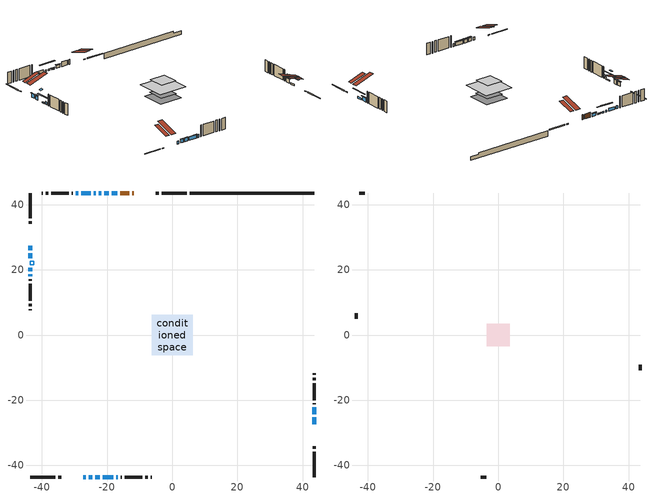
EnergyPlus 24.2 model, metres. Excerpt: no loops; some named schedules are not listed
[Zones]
conditioned space
 floor outside (Floor1 construction): -0.96,-0.96 -0.96,0.96 0.96,0.96 0.96,-0.96 z0.61
 floor adiabatic (AdiabaticFloorConstruction): -6.28,-6.28 -6.28,6.28 6.28,6.28 6.28,-6.28 z3.05
 floor foundation (Slab1 construction): -5.02,-5.02 -5.02,5.02 5.02,5.02 5.02,-5.02 z-1.68
 floor foundation (Slab2 construction): -3.66,-3.66 -3.66,3.66 3.66,3.66 3.66,-3.66 z0
 wall outside (RimJoist1 construction): 4.45,43.59 -3.22,43.59 / -43.59,-43.59 -35.91,-43.59 / -43.59,43.59 -43.59,35.91 / 43.59,-43.59 43.59,-35.91 z0.61:0.91
 wall outside (RimJoist2 construction): -4.15,43.59 -5.01,43.59 / -34.98,-43.59 -34.12,-43.59 / -43.59,34.98 -43.59,34.12 / 43.59,-34.98 43.59,-34.12 z0.61:0.91
 wall outside (AdiabaticWallConstruction 1): -11.8,43.59 -12.24,43.59 / -13.17,43.59 -15.91,43.59 z0.61:2.64
 wall outside (AdiabaticWallConstruction): -27.34,-43.59 -26.6,-43.59 / -16.84,43.59 -18.61,43.59 / -17.15,-43.59 -16.72,-43.59 / -43.59,18.71 -43.59,17.98 / -25.07,43.59 -27.96,43.59 / -28.88,43.59 -29.61,43.59 z0.61:1.83; -19.54,43.59 -20.86,43.59 z0.61:1.02; -25.67,-43.59 -24.55,-43.59 / -23.63,-43.59 -22.3,-43.59 z0.61:2.08; -21.38,-43.59 -18.07,-43.59 z0.61:2.03; -43.59,27.34 -43.59,25.96 / -43.59,25.04 -43.59,23.61 / 43.59,-24.38 43.59,-22.25 z0.61:2.39; 43.59,-27.34 43.59,-25.3 z0.61:1.27; -21.79,43.59 -22.61,43.59 / -23.53,43.59 -24.15,43.59 z0.61:1.37; -43.59,20.7 -43.59,19.63 z0.61:1.07
 wall outside (Wall1 construction): -30.53,43.59 -30.87,43.59 / -15.79,-43.59 -15.46,-43.59 / -43.59,17.06 -43.59,16.72 / 43.59,-21.32 43.59,-20.98 z0.61:5.49
 wall outside (Wall2 construction): -31.8,43.59 -37.07,43.59 / -14.53,-43.59 -9.26,-43.59 / -43.59,15.79 -43.59,10.52 / 43.59,-20.05 43.59,-14.78 z0.61:5.49
 wall outside (Wall3 construction): -38,43.59 -38.78,43.59 / -8.33,-43.59 -7.55,-43.59 / -43.59,9.59 -43.59,8.81 / 43.59,-13.85 43.59,-13.08 z0.61:5.49
 wall outside (Wall4 construction): -39.71,43.59 -40.05,43.59 / -6.62,-43.59 -6.28,-43.59 / -43.59,7.88 -43.59,7.54 / 43.59,-12.15 43.59,-11.8 z0.61:5.49
 wall foundation (FoundationWall1 construction): 5.38,43.59,-1.68 5.38,43.59,0.61 39.77,43.59,0.61 39.77,43.59,-0.15 43.59,43.59,-0.15 43.59,43.59,-1.68
 window (WindowConstruction 8): -27.34,-43.59 -26.6,-43.59 z0.61:1.83
 window (WindowConstruction 1): -16.84,43.59 -18.61,43.59 z0.61:1.83
 window (WindowConstruction 2): -19.54,43.59 -20.86,43.59 z0.61:1.02
 window (WindowConstruction 3): -25.67,-43.59 -24.56,-43.59 z0.61:2.08
 window (WindowConstruction 4): -23.63,-43.59 -22.3,-43.59 z0.61:2.08
 window (WindowConstruction 5): -21.38,-43.59 -18.07,-43.59 z0.61:2.03
 window (WindowConstruction 6): -43.59,27.34 -43.59,25.96 z0.61:2.39
 window (WindowConstruction 9): -17.14,-43.59 -16.72,-43.59 z0.61:1.83
 window (WindowConstruction 7): -43.59,25.04 -43.59,23.62 z0.61:2.39
 window (WindowConstruction 13): 43.59,-27.34 43.59,-25.31 z0.61:1.27
 window (WindowConstruction 14): -21.79,43.59 -22.6,43.59 z0.61:1.37
 window (WindowConstruction 15): -23.53,43.59 -24.14,43.59 z0.61:1.37
 window (WindowConstruction 16): -43.59,20.7 -43.59,19.63 z0.61:1.07
 window (WindowConstruction 10): -43.59,18.71 -43.59,17.98 z0.61:1.83
 window (WindowConstruction 11): -25.07,43.59 -27.96,43.59 z0.61:1.83
 window (WindowConstruction 12): -28.88,43.59 -29.61,43.59 z0.61:1.83
 window (WindowConstruction): 43.59,-24.38 43.59,-22.25 z0.61:2.39
 door (Door): -11.8,43.59 -12.24,43.59 z0.61:2.64
 door (Door 1): -13.17,43.59 -15.91,43.59 z0.61:2.64
 ceiling adiabatic (AdiabaticFloorConstruction): 6.28,-6.28 6.28,6.28 -6.28,6.28 -6.28,-6.28 z3.05
 roof outside (Roof2 construction): -10.87,43.59,5.49 -10.87,35.23,8.27 -8.67,35.23,8.27 -8.67,43.59,5.49; -28.27,-43.59,5.49 -28.27,-35.23,8.27 -30.47,-35.23,8.27 -30.47,-43.59,5.49; -43.59,28.27,5.49 -35.23,28.27,8.27 -35.23,30.47,8.27 -43.59,30.47,5.49; 43.59,-28.27,5.49 35.23,-28.27,8.27 35.23,-30.47,8.27 43.59,-30.47,5.49
 roof outside (AdiabaticRoofConstruction): -43.59,21.63,5.49 -42.58,21.63,5.82 -42.58,22.69,5.82 -43.59,22.69,5.49
 skylight (SkylightConstruction): -43.59,21.63,5.49 -42.58,21.63,5.82 -42.58,22.69,5.82 -43.59,22.69,5.49
attic - vented
 floor to conditioned space (Floor2 construction Reversed): -3.51,-3.51 -3.51,3.51 3.51,3.51 3.51,-3.51 z5.49
 wall outside (Wall5 construction): -40.98,43.59 -42.66,43.59 / -5.35,-43.59 -3.67,-43.59 / -43.59,6.61 -43.59,4.93 / 43.59,-10.88 43.59,-9.2 z0.61:5.49
 roof outside (Roof1 construction): -7.74,43.59,5.49 -7.74,36.76,7.76 -5.94,36.76,7.76 -5.94,43.59,5.49; -31.4,-43.59,5.49 -31.4,-36.76,7.76 -33.2,-36.76,7.76 -33.2,-43.59,5.49; -43.59,31.4,5.49 -36.76,31.4,7.76 -36.76,33.2,7.76 -43.59,33.2,5.49; 43.59,-31.4,5.49 36.76,-31.4,7.76 36.76,-33.2,7.76 43.59,-33.2,5.49
shading: -18.81,43.59 -16.64,43.59 -16.64,44 -18.81,44 z2.03; -21.06,43.59 -19.34,43.59 -19.34,44 -21.06,44 z1.22; -24.35,-43.59 -25.87,-43.59 -25.87,-44 -24.35,-44 z2.28; -22.1,-43.59 -23.83,-43.59 -23.83,-44 -22.1,-44 z2.28; -17.87,-43.59 -21.58,-43.59 -21.58,-44 -17.87,-44 z2.23; -43.59,25.76 -43.59,27.54 -44,27.54 -44,25.76 z2.59; -43.59,23.41 -43.59,25.24 -44,25.24 -44,23.41 z2.59; 43.59,-22.67 43.59,-29.98 44,-29.98 44,-22.67 z3.91; -25.24,43.59 -19.15,43.59 -19.15,44 -25.24,44 z4.01; -26.78,43.59 -20.89,43.59 -20.89,44 -26.78,44 z4.01; -43.59,16.99 -43.59,23.34 -44,23.34 -44,16.99 z3.71; 43.59,-22.05 43.59,-24.58 44,-24.58 44,-22.05 z2.59
[Building]
Building 1: Terrain=Suburbs
[Site:Location]
Edmonton Intl AP_AB: Latitude {deg}=53.31; Longitude {deg}=-113.58; Time Zone {hr}=-7; Elevation {m}=723; Keep Site Location Information=Yes
[Site:GroundTemperature:Shallow]
-1.56185, -3.61833, -3.78302, -2.80711, 1.11059, 5.01004, 8.39065, 10.5322, 10.7141, 8.97234, 5.67794, 1.89811
[Site:WaterMainsTemperature]
Calculation Method=Schedule; Temperature Schedule=mains temperature schedule
[Material] Roughness=Rough; Thermal Absorptance=0.9
Name | Thickness {m} | Conductivity {W/m-K} | Density {kg/m3} | Specific Heat {J/kg-K} | Solar Absorptance | Visible Absorptance
asphalt or fiberglass shingles | 0.00635 | 0.162714 | 1121.4 | 1465.45 | 0.4 | 0.4
asphalt or fiberglass shingles 1 | 0.00635 | 0.162714 | 1121.4 | 1465.45 | 0.7 | 0.7
ceiling loosefill ins | 0.169333 | 0.0480833 | 16.02 | 1046.75 | 0.7 | 0.7
ceiling stud and cavity | 0.1397 | 0.143208 | 65.682 | 1177.47 | 0.7 | 0.7
concrete 4.0 in. | 0.1016 | 1.803125 | 2242.8 | 837.4 | 0.7 | 0.7
concrete 8.0 in. | 0.2032 | 1.803125 | 2242.8 | 837.4 | 0.7 | 0.7
door material | 0.04445 | 0.188738 | 512.64 | 1214.23 | 0.7 | 0.7
door material 1 | 0.04445 | 0.053851 | 512.64 | 1214.23 | 0.7 | 0.7
exterior vertical ins | 0.0480821 | 0.029427 | 32.04 | 1214.23 | 0.7 | 0.7
floor covering | 0.0127 | 0.0433444 | 54.468 | 1339.84 | 0.6 | 0.6
floor rigid ins; rim joist rigid ins; roof rigid ins | 0.051816 | 0.029427 | 32.04 | 1214.23 | 0.7 | 0.7
floor rigid ins 1; roof rigid ins 1; wall rigid ins | 0.512978 | 0.029427 | 32.04 | 1214.23 | 0.7 | 0.7
floor stud and cavity | 0.1397 | 0.408542 | 92.3553 | 1139.71 | 0.7 | 0.7
floor stud and cavity 1 | 0.1397 | 1.75129 | 37.0049 | 1207.88 | 0.7 | 0.7
furniture material conditioned space 1 | 0.1524 | 0.115458 | 640.8 | 1214.23 | 0.6 | 0.6
gypsum board | 0.0127 | 0.160291 | 801 | 837.4 | 0.6 | 0.6
gypsum board 1 | 0.0127 | 0.160291 | 801 | 837.4 | 0.7 | 0.7
osb sheathing 0.5 in. | 0.0127 | 0.115458 | 512.64 | 1214.23 | 0.7 | 0.7
osb sheathing 0.75 in. | 0.01905 | 0.115458 | 512.64 | 1214.23 | 0.7 | 0.7
osb sheathing 2.0 in. | 0.0508 | 0.115458 | 512.64 | 1214.23 | 0.7 | 0.7
rim joist stud and cavity | 0.0508 | 0.0296634 | 125.044 | 1163.47 | 0.6 | 0.6
rim joist stud and cavity 1 | 0.0508 | 0.353641 | 125.044 | 1163.47 | 0.6 | 0.6
roof stud and cavity | 0.2032 | 0.539798 | 78.34581 | 1123.46 | 0.7 | 0.7
roof stud and cavity 1 | 0.18415 | 1.78685 | 37.0049 | 1207.88 | 0.6 | 0.6
wall stud and cavity | 0.1397 | 0.10277 | 139.0536 | 1170.24 | 0.7 | 0.7
wall stud and cavity 1 | 0.1397 | 0.0932297 | 139.0536 | 1170.24 | 0.7 | 0.7
wall stud and cavity 2 | 0.1397 | 0.0915092 | 139.0536 | 1170.24 | 0.7 | 0.7
wall stud and cavity 3 | 0.1397 | 0.105224 | 139.0536 | 1170.24 | 0.7 | 0.7
wall stud and cavity 4 | 0.0889 | 6.1454 | 50.32683 | 1063.81 | 0.6 | 0.6
wall stud and cavity 5 | 0.0889 | 0.380278 | 52.3479 | 1209.89 | 0.7 | 0.7
wall stud and cavity 6 | 0.0889 | 0.391764 | 83.0341 | 1211.67 | 0.7 | 0.7
wood siding | 0.0254 | 0.102417 | 544.68 | 1172.36 | 0.4 | 0.4
wood siding 1 | 0.00254 | 0.102417 | 544.68 | 1172.36 | 0.4 | 0.4
wood siding 2; wood siding 3; wood siding 4 | 0.0254 | 0.102417 | 544.68 | 1172.36 | 0.7 | 0.7
[WindowMaterial:SimpleGlazingSystem]
Name | U-Factor {W/m2-K} | Solar Heat Gain Coefficient
SkylightMaterial | 7.06746 | 0.8358
WindowMaterial | 1.91519 | 0.48
WindowMaterial 1 | 1.754502 | 0.53
WindowMaterial 10 | 2.16956 | 0.41
WindowMaterial 11 | 2.538066 | 0.58
WindowMaterial 12 | 2.41712 | 0.49
WindowMaterial 13 | 2.48753 | 0.46
WindowMaterial 14 | 5.30439 | 0.49
WindowMaterial 2 | 2.03045 | 0.49
WindowMaterial 3 | 1.88169 | 0.52
WindowMaterial 4 | 1.82491 | 0.54
WindowMaterial 5 | 1.57962 | 0.59
WindowMaterial 6 | 2.12925 | 0.42
WindowMaterial 7 | 2.96164 | 0.63
WindowMaterial 8 | 2.31549 | 0.43
WindowMaterial 9 | 1.87488 | 0.52
[Construction]
AdiabaticFloorConstruction: floor stud and cavity 1, floor rigid ins 1, osb sheathing 0.75 in., floor covering
AdiabaticRoofConstruction: asphalt or fiberglass shingles 1, roof rigid ins 1, osb sheathing 0.75 in., roof stud and cavity 1
AdiabaticWallConstruction: wood siding 3, wall rigid ins, wall stud and cavity 5, gypsum board
AdiabaticWallConstruction 1: wood siding 4, wall rigid ins, wall stud and cavity 5, gypsum board
Door: door material
Door 1: door material 1
Floor1 construction: floor stud and cavity, floor rigid ins, osb sheathing 0.75 in., floor covering
Floor2 construction Reversed: gypsum board, ceiling stud and cavity, ceiling loosefill ins
FoundationWall1 construction: concrete 8.0 in., gypsum board 1
furniture construction conditioned space 1: furniture material conditioned space 1
PartitionWallConstruction: gypsum board, wall stud and cavity 6, gypsum board
RimJoist1 construction: wood siding 2, osb sheathing 2.0 in., rim joist stud and cavity
RimJoist2 construction: wood siding 2, rim joist rigid ins, osb sheathing 2.0 in., rim joist stud and cavity 1
Roof1 construction: asphalt or fiberglass shingles
Roof2 construction: asphalt or fiberglass shingles, roof rigid ins, osb sheathing 0.75 in., roof stud and cavity, gypsum board
SkylightConstruction: SkylightMaterial
Slab1 construction; Slab2 construction: concrete 4.0 in.
Wall1 construction: wood siding, osb sheathing 0.5 in., wall stud and cavity, gypsum board
Wall2 construction: wood siding, osb sheathing 0.5 in., wall stud and cavity 1, gypsum board
Wall3 construction: wood siding, osb sheathing 0.5 in., wall stud and cavity 2, gypsum board
Wall4 construction: wood siding, osb sheathing 0.5 in., wall stud and cavity 3, gypsum board
Wall5 construction: wood siding 1, wall stud and cavity 4
WindowConstruction; WindowConstruction 7: WindowMaterial
WindowConstruction 1: WindowMaterial 1
WindowConstruction 10; WindowConstruction 11: WindowMaterial 9
WindowConstruction 12: WindowMaterial 10
WindowConstruction 13: WindowMaterial 11
WindowConstruction 14: WindowMaterial 12
WindowConstruction 15: WindowMaterial 13
WindowConstruction 16: WindowMaterial 14
WindowConstruction 2: WindowMaterial 2
WindowConstruction 3: WindowMaterial 3
WindowConstruction 4: WindowMaterial 4
WindowConstruction 5: WindowMaterial 5
WindowConstruction 6: WindowMaterial 6
WindowConstruction 8: WindowMaterial 7
WindowConstruction 9: WindowMaterial 8
[Zone] Multiplier=1; Part of Total Floor Area=Yes
Name | Volume {m3}
attic - vented | 18.1608
conditioned space | 670.2
[Space]
Name | Zone | Volume {m3}
attic - vented 1 | attic - vented | 18.1608
conditioned space 1 | conditioned space | 670.2
[ZoneInfiltration:EffectiveLeakageArea]
infil attic - vented 1: Zone or Space=attic - vented 1; Schedule=Always On Discrete; Effective Air Leakage Area {cm2}=1709.57; Stack Coefficient=0.000497404; Wind Coefficient=1.50687e-05
[ZoneMixing]
whole house fan mix: Zone or Space=attic - vented; Schedule=Always On Continuous; Design Flow Rate Calculation Method=Flow/Zone; Design Flow Rate {m3/s}=0; Source Zone or Space=conditioned space
[SurfaceProperty:ExposedFoundationPerimeter] Exposed Perimeter Calculation Method=TotalExposedPerimeter
Name | Total Exposed Perimeter {m}
Slab1 | 38.204
Slab2 | 21.946
[InternalMass] Zone or ZoneList=conditioned space; Space or SpaceList=conditioned space 1
Name | Construction | Surface Area {m2}
furniture mass conditioned space 1 | furniture construction conditioned space 1 | 126.216
partition wall mass | PartitionWallConstruction | 315.54
[Lights]
interior lighting: Zone or ZoneList or Space or SpaceList=conditioned space 1; Schedule=interior lighting schedule; Design Level Calculation Method=LightingLevel; Lighting Level {W}=343.2; Return Air Fraction=0; Fraction Radiant=0.6; Fraction Visible=0.2; Fraction Replaceable=1
[People]
occupants: Zone or ZoneList or Space or SpaceList=conditioned space 1; Number of People Schedule=occupants schedule; Number of People Calculation Method=People; Number of People=3; Fraction Radiant=0.314171; Sensible Heat Fraction=0.56303; Activity Level Schedule=occupants activity schedule; Carbon Dioxide Generation Rate {m3/s-W}=0; Enable ASHRAE 55 Comfort Warnings=No; Mean Radiant Temperature Calculation Type=EnclosureAveraged
[ElectricEquipment] Zone or ZoneList or Space or SpaceList=conditioned space 1; Design Level Calculation Method=EquipmentLevel
Name | Schedule | Design Level {W} | Fraction Latent | Fraction Radiant | Fraction Lost
clothes dryer | clothes dryer schedule | 140.772 | 0.015 | 0.081 | 0.85
clothes washer | clothes washer schedule | 32.1985 | 0.03 | 0.162 | 0.7
cooking range | cooking range schedule | 215.147 | 0.08 | 0.432 | 0.2
dishwasher | dishwasher schedule | 66.8632 | 0.3 | 0.18 | 0.4
fridge | fridge schedule | 72.9452 | 0 | 0.6 | 0
mech vent bath fan 0 | mech vent bath fan 0 schedule | 50.2 | 0 | 0 | 1
mech vent bath fan 1 | mech vent bath fan 1 schedule | 50.2 | 0 | 0 | 1
mech vent house fan | mech vent house fan schedule | 0 | 0 | 0 | 1
mech vent house fan cfis | mech vent house fan cfis schedule | 0 | 0 | 0 | 0
mech vent range fan 0 | mech vent range fan 0 schedule | 57 | 0 | 0 | 1
misc plug loads | misc plug loads schedule | 494.7 | 0.045 | 0.513 | 0.1
whole house fan | Always On Discrete | 0 | 0 | 0 | 1
[OtherEquipment] Zone or ZoneList or Space or SpaceList=conditioned space 1; Design Level Calculation Method=EquipmentLevel
Name | Fuel Type | Schedule | Design Level {W} | Fraction Latent | Fraction Radiant | Fraction Lost
clothes dryer 1 | Electricity | clothes dryer schedule | 0 | 0.015 | 0.081 | 0.85
cooking range 1 | Electricity | cooking range schedule | 0 | 0.08 | 0.432 | 0.2
general water use latent | None | general water use schedule | 62.594 | 1 | 0 | 0
general water use sensible | None | general water use schedule | -61.6891 | 0 | 0.6 | 0
mech vent house fan latent load | None | Always On Discrete | 0 | 1 | 0 | 0
mech vent house fan sensible load | None | Always On Discrete | 0 | 0 | 0 | 0
water heater energy adjustment1 | NaturalGas | Always On Discrete | 0.01 | 0 | 0 | 1
[ZoneInfiltration:DesignFlowRate] Zone or ZoneList or Space or SpaceList=conditioned space 1; Schedule=Always On Discrete; Design Flow Rate Calculation Method=Flow/Zone; Design Flow Rate {m3/s}=0
infil flow; natural vent flow; whole house fan flow
[Foundation:Kiva] Initial Indoor Air Temperature {C}=18; Wall Depth Below Slab {m}=0.2032
Name | Wall Height Above Grade {m} | Custom Block Material Name 1 | Custom Block Depth 1 {m} | Custom Block X Position 1 {m} | Custom Block Z Position 1 {m}
Foundation Kiva 1 | 0.609996 | exterior vertical ins | 2.28999 | 0.2159 | 0
Foundation Kiva 2 | 0.1016
[Foundation:Kiva:Settings]
Soil Conductivity {W/m-K}=0.849921; Soil Density {kg/m3}=1842.3; Soil Specific Heat {J/kg-K}=418.7; Ground Solar Absorptivity=0.9; Ground Thermal Absorptivity=0.9; Ground Surface Roughness {m}=0.03; Far-Field Width {m}=40; Deep-Ground Boundary Condition=ZeroFlux; Deep-Ground Depth {m}=40; Minimum Cell Dimension {m}=0.2; Maximum Cell Growth Coefficient=3; Simulation Timestep=Timestep
[Exterior:Lights]
exterior lighting: Schedule=exterior lighting schedule; Design Level {W}=75.6
[Schedule:Constant]
Name | Hourly Value
Always On Continuous; mech vent house fan schedule; mech vent house fan cfis schedule; Always On Discrete | 1
occupants activity schedule | 117.228
fridge schedule | 0
[Schedule:Week:Daily]
interior lighting schedule Week Rule - Jan1-Jan27: interior lighting schedule day, interior lighting schedule day, interior lighting schedule day, interior lighting schedule day, interior lighting schedule day, interior lighting schedule day, interior lighting schedule day, interior lighting schedule default day, interior lighting schedule default day, interior lighting schedule default day, interior lighting schedule default day, interior lighting schedule default day
interior lighting schedule Week Rule - Jan28-Feb3: interior lighting schedule day, interior lighting schedule day, interior lighting schedule day, interior lighting schedule day, interior lighting schedule day 1, interior lighting schedule day 1, interior lighting schedule day 1, interior lighting schedule default day, interior lighting schedule default day, interior lighting schedule default day, interior lighting schedule default day, interior lighting schedule default day
interior lighting schedule Week Rule - Feb4-Feb24: interior lighting schedule day 1, interior lighting schedule day 1, interior lighting schedule day 1, interior lighting schedule day 1, interior lighting schedule day 1, interior lighting schedule day 1, interior lighting schedule day 1, interior lighting schedule default day, interior lighting schedule default day, interior lighting schedule default day, interior lighting schedule default day, interior lighting schedule default day
interior lighting schedule Week Rule - Feb25-Mar3: interior lighting schedule day 1, interior lighting schedule day 1, interior lighting schedule day 1, interior lighting schedule day 1, interior lighting schedule day 2, interior lighting schedule day 2, interior lighting schedule day 2, interior lighting schedule default day, interior lighting schedule default day, interior lighting schedule default day, interior lighting schedule default day, interior lighting schedule default day
interior lighting schedule Week Rule - Mar4-Mar31: interior lighting schedule day 2, interior lighting schedule day 2, interior lighting schedule day 2, interior lighting schedule day 2, interior lighting schedule day 2, interior lighting schedule day 2, interior lighting schedule day 2, interior lighting schedule default day, interior lighting schedule default day, interior lighting schedule default day, interior lighting schedule default day, interior lighting schedule default day
interior lighting schedule Week Rule - Apr1-Apr28: interior lighting schedule day 3, interior lighting schedule day 3, interior lighting schedule day 3, interior lighting schedule day 3, interior lighting schedule day 3, interior lighting schedule day 3, interior lighting schedule day 3, interior lighting schedule default day, interior lighting schedule default day, interior lighting schedule default day, interior lighting schedule default day, interior lighting schedule default day
interior lighting schedule Week Rule - Apr29-May5: interior lighting schedule day 3, interior lighting schedule day 3, interior lighting schedule day 4, interior lighting schedule day 4, interior lighting schedule day 4, interior lighting schedule day 4, interior lighting schedule day 4, interior lighting schedule default day, interior lighting schedule default day, interior lighting schedule default day, interior lighting schedule default day, interior lighting schedule default day
interior lighting schedule Week Rule - May6-May26: interior lighting schedule day 4, interior lighting schedule day 4, interior lighting schedule day 4, interior lighting schedule day 4, interior lighting schedule day 4, interior lighting schedule day 4, interior lighting schedule day 4, interior lighting schedule default day, interior lighting schedule default day, interior lighting schedule default day, interior lighting schedule default day, interior lighting schedule default day
interior lighting schedule Week Rule - May27-Jun2: interior lighting schedule day 4, interior lighting schedule day 4, interior lighting schedule day 4, interior lighting schedule day 4, interior lighting schedule day 4, interior lighting schedule day 5, interior lighting schedule day 5, interior lighting schedule default day, interior lighting schedule default day, interior lighting schedule default day, interior lighting schedule default day, interior lighting schedule default day
interior lighting schedule Week Rule - Jun3-Jun30: interior lighting schedule day 5, interior lighting schedule day 5, interior lighting schedule day 5, interior lighting schedule day 5, interior lighting schedule day 5, interior lighting schedule day 5, interior lighting schedule day 5, interior lighting schedule default day, interior lighting schedule default day, interior lighting schedule default day, interior lighting schedule default day, interior lighting schedule default day
interior lighting schedule Week Rule - Jul1-Jul28: interior lighting schedule day 6, interior lighting schedule day 6, interior lighting schedule day 6, interior lighting schedule day 6, interior lighting schedule day 6, interior lighting schedule day 6, interior lighting schedule day 6, interior lighting schedule default day, interior lighting schedule default day, interior lighting schedule default day, interior lighting schedule default day, interior lighting schedule default day
interior lighting schedule Week Rule - Jul29-Aug4: interior lighting schedule day 6, interior lighting schedule day 6, interior lighting schedule day 6, interior lighting schedule day 7, interior lighting schedule day 7, interior lighting schedule day 7, interior lighting schedule day 7, interior lighting schedule default day, interior lighting schedule default day, interior lighting schedule default day, interior lighting schedule default day, interior lighting schedule default day
interior lighting schedule Week Rule - Aug5-Aug25: interior lighting schedule day 7, interior lighting schedule day 7, interior lighting schedule day 7, interior lighting schedule day 7, interior lighting schedule day 7, interior lighting schedule day 7, interior lighting schedule day 7, interior lighting schedule default day, interior lighting schedule default day, interior lighting schedule default day, interior lighting schedule default day, interior lighting schedule default day
interior lighting schedule Week Rule - Aug26-Sep1: interior lighting schedule day 7, interior lighting schedule day 7, interior lighting schedule day 7, interior lighting schedule day 7, interior lighting schedule day 7, interior lighting schedule day 7, interior lighting schedule day 8, interior lighting schedule default day, interior lighting schedule default day, interior lighting schedule default day, interior lighting schedule default day, interior lighting schedule default day
interior lighting schedule Week Rule - Sep2-Sep29: interior lighting schedule day 8, interior lighting schedule day 8, interior lighting schedule day 8, interior lighting schedule day 8, interior lighting schedule day 8, interior lighting schedule day 8, interior lighting schedule day 8, interior lighting schedule default day, interior lighting schedule default day, interior lighting schedule default day, interior lighting schedule default day, interior lighting schedule default day
interior lighting schedule Week Rule - Sep30-Oct6: interior lighting schedule day 8, interior lighting schedule day 9, interior lighting schedule day 9, interior lighting schedule day 9, interior lighting schedule day 9, interior lighting schedule day 9, interior lighting schedule day 9, interior lighting schedule default day, interior lighting schedule default day, interior lighting schedule default day, interior lighting schedule default day, interior lighting schedule default day
interior lighting schedule Week Rule - Oct7-Oct27: interior lighting schedule day 9, interior lighting schedule day 9, interior lighting schedule day 9, interior lighting schedule day 9, interior lighting schedule day 9, interior lighting schedule day 9, interior lighting schedule day 9, interior lighting schedule default day, interior lighting schedule default day, interior lighting schedule default day, interior lighting schedule default day, interior lighting schedule default day
interior lighting schedule Week Rule - Oct28-Nov3: interior lighting schedule day 9, interior lighting schedule day 9, interior lighting schedule day 9, interior lighting schedule day 9, interior lighting schedule day 10, interior lighting schedule day 10, interior lighting schedule day 10, interior lighting schedule default day, interior lighting schedule default day, interior lighting schedule default day, interior lighting schedule default day, interior lighting schedule default day
interior lighting schedule Week Rule - Nov4-Nov24: interior lighting schedule day 10, interior lighting schedule day 10, interior lighting schedule day 10, interior lighting schedule day 10, interior lighting schedule day 10, interior lighting schedule day 10, interior lighting schedule day 10, interior lighting schedule default day, interior lighting schedule default day, interior lighting schedule default day, interior lighting schedule default day, interior lighting schedule default day
interior lighting schedule Week Rule - Nov25-Dec1: interior lighting schedule day 10, interior lighting schedule day 10, interior lighting schedule day 10, interior lighting schedule day 10, interior lighting schedule day 10, interior lighting schedule day 10, interior lighting schedule day 11, interior lighting schedule default day, interior lighting schedule default day, interior lighting schedule default day, interior lighting schedule default day, interior lighting schedule default day
interior lighting schedule Week Rule - Dec2-Dec31: interior lighting schedule day 11, interior lighting schedule day 11, interior lighting schedule day 11, interior lighting schedule day 11, interior lighting schedule day 11, interior lighting schedule day 11, interior lighting schedule day 11, interior lighting schedule default day, interior lighting schedule default day, interior lighting schedule default day, interior lighting schedule default day, interior lighting schedule default day
occupants schedule Week Rule - Jan1-Dec31: occupants schedule day, occupants schedule day, occupants schedule day, occupants schedule day, occupants schedule day, occupants schedule day, occupants schedule day, occupants schedule default day, occupants schedule default day, occupants schedule default day, occupants schedule default day, occupants schedule default day
clothes dryer schedule Week Rule - Jan1-Dec31: clothes dryer schedule day, clothes dryer schedule day, clothes dryer schedule day, clothes dryer schedule day, clothes dryer schedule day, clothes dryer schedule day, clothes dryer schedule day, clothes dryer schedule default day, clothes dryer schedule default day, clothes dryer schedule default day, clothes dryer schedule default day, clothes dryer schedule default day
clothes washer schedule Week Rule - Jan1-Dec31: clothes washer schedule day, clothes washer schedule day, clothes washer schedule day, clothes washer schedule day, clothes washer schedule day, clothes washer schedule day, clothes washer schedule day, clothes washer schedule default day, clothes washer schedule default day, clothes washer schedule default day, clothes washer schedule default day, clothes washer schedule default day
cooking range schedule Week Rule - Jan1-Dec31: cooking range schedule day, cooking range schedule day, cooking range schedule day, cooking range schedule day, cooking range schedule day, cooking range schedule day, cooking range schedule day, cooking range schedule default day, cooking range schedule default day, cooking range schedule default day, cooking range schedule default day, cooking range schedule default day
dishwasher schedule Week Rule - Jan1-Dec31: dishwasher schedule day, dishwasher schedule day, dishwasher schedule day, dishwasher schedule day, dishwasher schedule day, dishwasher schedule day, dishwasher schedule day, dishwasher schedule default day, dishwasher schedule default day, dishwasher schedule default day, dishwasher schedule default day, dishwasher schedule default day
mech vent bath fan 0 schedule Week Rule - Jan1-Dec31: mech vent bath fan 0 schedule day, mech vent bath fan 0 schedule day, mech vent bath fan 0 schedule day, mech vent bath fan 0 schedule day, mech vent bath fan 0 schedule day, mech vent bath fan 0 schedule day, mech vent bath fan 0 schedule day, mech vent bath fan 0 schedule default day, mech vent bath fan 0 schedule default day, mech vent bath fan 0 schedule default day, mech vent bath fan 0 schedule default day, mech vent bath fan 0 schedule default day
mech vent bath fan 1 schedule Week Rule - Jan1-Dec31: mech vent bath fan 1 schedule day, mech vent bath fan 1 schedule day, mech vent bath fan 1 schedule day, mech vent bath fan 1 schedule day, mech vent bath fan 1 schedule day, mech vent bath fan 1 schedule day, mech vent bath fan 1 schedule day, mech vent bath fan 1 schedule default day, mech vent bath fan 1 schedule default day, mech vent bath fan 1 schedule default day, mech vent bath fan 1 schedule default day, mech vent bath fan 1 schedule default day
mech vent range fan 0 schedule Week Rule - Jan1-Dec31: mech vent range fan 0 schedule day, mech vent range fan 0 schedule day, mech vent range fan 0 schedule day, mech vent range fan 0 schedule day, mech vent range fan 0 schedule day, mech vent range fan 0 schedule day, mech vent range fan 0 schedule day, mech vent range fan 0 schedule default day, mech vent range fan 0 schedule default day, mech vent range fan 0 schedule default day, mech vent range fan 0 schedule default day, mech vent range fan 0 schedule default day
misc plug loads schedule Week Rule - Jan1-Dec31: misc plug loads schedule day, misc plug loads schedule day, misc plug loads schedule day, misc plug loads schedule day, misc plug loads schedule day, misc plug loads schedule day, misc plug loads schedule day, misc plug loads schedule default day, misc plug loads schedule default day, misc plug loads schedule default day, misc plug loads schedule default day, misc plug loads schedule default day
general water use schedule Week Rule - Jan1-Dec31: general water use schedule day, general water use schedule day, general water use schedule day, general water use schedule day, general water use schedule day, general water use schedule day, general water use schedule day, general water use schedule default day, general water use schedule default day, general water use schedule default day, general water use schedule default day, general water use schedule default day
exterior lighting schedule Week Rule - Jan1-Jan27: exterior lighting schedule day, exterior lighting schedule day, exterior lighting schedule day, exterior lighting schedule day, exterior lighting schedule day, exterior lighting schedule day, exterior lighting schedule day, exterior lighting schedule default day, exterior lighting schedule default day, exterior lighting schedule default day, exterior lighting schedule default day, exterior lighting schedule default day
exterior lighting schedule Week Rule - Jan28-Feb3: exterior lighting schedule day, exterior lighting schedule day, exterior lighting schedule day, exterior lighting schedule day, exterior lighting schedule day 1, exterior lighting schedule day 1, exterior lighting schedule day 1, exterior lighting schedule default day, exterior lighting schedule default day, exterior lighting schedule default day, exterior lighting schedule default day, exterior lighting schedule default day
exterior lighting schedule Week Rule - Feb4-Feb24: exterior lighting schedule day 1, exterior lighting schedule day 1, exterior lighting schedule day 1, exterior lighting schedule day 1, exterior lighting schedule day 1, exterior lighting schedule day 1, exterior lighting schedule day 1, exterior lighting schedule default day, exterior lighting schedule default day, exterior lighting schedule default day, exterior lighting schedule default day, exterior lighting schedule default day
exterior lighting schedule Week Rule - Feb25-Mar3: exterior lighting schedule day 1, exterior lighting schedule day 1, exterior lighting schedule day 1, exterior lighting schedule day 1, exterior lighting schedule day 2, exterior lighting schedule day 2, exterior lighting schedule day 2, exterior lighting schedule default day, exterior lighting schedule default day, exterior lighting schedule default day, exterior lighting schedule default day, exterior lighting schedule default day
exterior lighting schedule Week Rule - Mar4-Mar31: exterior lighting schedule day 2, exterior lighting schedule day 2, exterior lighting schedule day 2, exterior lighting schedule day 2, exterior lighting schedule day 2, exterior lighting schedule day 2, exterior lighting schedule day 2, exterior lighting schedule default day, exterior lighting schedule default day, exterior lighting schedule default day, exterior lighting schedule default day, exterior lighting schedule default day
[Schedule:Year]
interior lighting schedule: interior lighting schedule Week Rule - Jan1-Jan27, 1, 1, 1, 27, interior lighting schedule Week Rule - Jan28-Feb3, 1, 28, 2, 3, interior lighting schedule Week Rule - Feb4-Feb24, 2, 4, 2, 24, interior lighting schedule Week Rule - Feb25-Mar3, 2, 25, 3, 3, interior lighting schedule Week Rule - Mar4-Mar31, 3, 4, 3, 31, interior lighting schedule Week Rule - Apr1-Apr28, 4, 1, 4, 28, interior lighting schedule Week Rule - Apr29-May5, 4, 29, 5, 5, interior lighting schedule Week Rule - May6-May26, 5, 6, 5, 26, interior lighting schedule Week Rule - May27-Jun2, 5, 27, 6, 2, interior lighting schedule Week Rule - Jun3-Jun30, 6, 3, 6, 30, interior lighting schedule Week Rule - Jul1-Jul28, 7, 1, 7, 28, interior lighting schedule Week Rule - Jul29-Aug4, 7, 29, 8, 4, interior lighting schedule Week Rule - Aug5-Aug25, 8, 5, 8, 25, interior lighting schedule Week Rule - Aug26-Sep1, 8, 26, 9, 1, interior lighting schedule Week Rule - Sep2-Sep29, 9, 2, 9, 29, interior lighting schedule Week Rule - Sep30-Oct6, 9, 30, 10, 6, interior lighting schedule Week Rule - Oct7-Oct27, 10, 7, 10, 27, interior lighting schedule Week Rule - Oct28-Nov3, 10, 28, 11, 3, interior lighting schedule Week Rule - Nov4-Nov24, 11, 4, 11, 24, interior lighting schedule Week Rule - Nov25-Dec1, 11, 25, 12, 1, interior lighting schedule Week Rule - Dec2-Dec31, 12, 2, 12, 31
occupants schedule: occupants schedule Week Rule - Jan1-Dec31, 1, 1, 12, 31
clothes dryer schedule: clothes dryer schedule Week Rule - Jan1-Dec31, 1, 1, 12, 31
clothes washer schedule: clothes washer schedule Week Rule - Jan1-Dec31, 1, 1, 12, 31
cooking range schedule: cooking range schedule Week Rule - Jan1-Dec31, 1, 1, 12, 31
dishwasher schedule: dishwasher schedule Week Rule - Jan1-Dec31, 1, 1, 12, 31
mech vent bath fan 0 schedule: mech vent bath fan 0 schedule Week Rule - Jan1-Dec31, 1, 1, 12, 31
mech vent bath fan 1 schedule: mech vent bath fan 1 schedule Week Rule - Jan1-Dec31, 1, 1, 12, 31
mech vent range fan 0 schedule: mech vent range fan 0 schedule Week Rule - Jan1-Dec31, 1, 1, 12, 31
misc plug loads schedule: misc plug loads schedule Week Rule - Jan1-Dec31, 1, 1, 12, 31
general water use schedule: general water use schedule Week Rule - Jan1-Dec31, 1, 1, 12, 31
exterior lighting schedule: exterior lighting schedule Week Rule - Jan1-Jan27, 1, 1, 1, 27, exterior lighting schedule Week Rule - Jan28-Feb3, 1, 28, 2, 3, exterior lighting schedule Week Rule - Feb4-Feb24, 2, 4, 2, 24, exterior lighting schedule Week Rule - Feb25-Mar3, 2, 25, 3, 3, exterior lighting schedule Week Rule - Mar4-Mar31, 3, 4, 3, 31, exterior lighting schedule Week Rule - Apr1-Apr28, 4, 1, 4, 28, exterior lighting schedule Week Rule - Apr29-May5, 4, 29, 5, 5, exterior lighting schedule Week Rule - May6-May26, 5, 6, 5, 26, exterior lighting schedule Week Rule - May27-Jun2, 5, 27, 6, 2, exterior lighting schedule Week Rule - Jun3-Jun30, 6, 3, 6, 30, exterior lighting schedule Week Rule - Jul1-Jul28, 7, 1, 7, 28, exterior lighting schedule Week Rule - Jul29-Aug4, 7, 29, 8, 4, exterior lighting schedule Week Rule - Aug5-Aug25, 8, 5, 8, 25, exterior lighting schedule Week Rule - Aug26-Sep1, 8, 26, 9, 1, exterior lighting schedule Week Rule - Sep2-Sep29, 9, 2, 9, 29, exterior lighting schedule Week Rule - Sep30-Oct6, 9, 30, 10, 6, exterior lighting schedule Week Rule - Oct7-Oct27, 10, 7, 10, 27, exterior lighting schedule Week Rule - Oct28-Nov3, 10, 28, 11, 3, exterior lighting schedule Week Rule - Nov4-Nov24, 11, 4, 11, 24, exterior lighting schedule Week Rule - Nov25-Dec1, 11, 25, 12, 1, exterior lighting schedule Week Rule - Dec2-Dec31, 12, 2, 12, 31
[Schedule:Compact]
mains temperature schedule: Through: 01/01, For: AllDays, Until: 24:00, 3.97167, Through: 01/02, For: AllDays, Until: 24:00, 3.90778, Through: 01/03, For: AllDays, Until: 24:00, 3.84556, Through: 01/04, For: AllDays, Until: 24:00, 3.78389, Through: 01/05, For: AllDays, Until: 24:00, 3.72278, Through: 01/06, For: AllDays, Until: 24:00, 3.66278, Through: 01/07, For: AllDays, Until: 24:00, 3.60389, Through: 01/08, For: AllDays, Until: 24:00, 3.54556, Through: 01/09, For: AllDays, Until: 24:00, 3.48833, Through: 01/10, For: AllDays, Until: 24:00, 3.43167, Through: 01/11, For: AllDays, Until: 24:00, 3.37611, Through: 01/12, For: AllDays, Until: 24:00, 3.32167, Through: 01/13, For: AllDays, Until: 24:00, 3.26833, Through: 01/14, For: AllDays, Until: 24:00, 3.21556, Through: 01/15, For: AllDays, Until: 24:00, 3.16444, Through: 01/16, For: AllDays, Until: 24:00, 3.11389, Through: 01/17, For: AllDays, Until: 24:00, 3.06444, Through: 01/18, For: AllDays, Until: 24:00, 3.01611, Through: 01/19, For: AllDays, Until: 24:00, 2.96889, Through: 01/20, For: AllDays, Until: 24:00, 2.92278, Through: 01/21, For: AllDays, Until: 24:00, 2.87722, Through: 01/22, For: AllDays, Until: 24:00, 2.83333, Through: 01/23, For: AllDays, Until: 24:00, 2.79056, Through: 01/24, For: AllDays, Until: 24:00, 2.74889, Through: 01/25, For: AllDays, Until: 24:00, 2.70833, Through: 01/26, For: AllDays, Until: 24:00, 2.66889, Through: 01/27, For: AllDays, Until: 24:00, 2.63056, Through: 01/28, For: AllDays, Until: 24:00, 2.59333, Through: 01/29, For: AllDays, Until: 24:00, 2.55778, Through: 01/30, For: AllDays, Until: 24:00, 2.52278, Through: 01/31, For: AllDays, Until: 24:00, 2.48944, Through: 02/01, For: AllDays, Until: 24:00, 2.45722, Through: 02/02, For: AllDays, Until: 24:00, 2.42611, Through: 02/03, For: AllDays, Until: 24:00, 2.39667, Through: 02/04, For: AllDays, Until: 24:00, 2.36833, Through: 02/05, For: AllDays, Until: 24:00, 2.34111, Through: 02/06, For: AllDays, Until: 24:00, 2.315, Through: 02/07, For: AllDays, Until: 24:00, 2.29056, Through: 02/08, For: AllDays, Until: 24:00, 2.26722, Through: 02/09, For: AllDays, Until: 24:00, 2.245, Through: 02/10, For: AllDays, Until: 24:00, 2.22444, Through: 02/11, For: AllDays, Until: 24:00, 2.20444, Through: 02/12, For: AllDays, Until: 24:00, 2.18667, Through: 02/13, For: AllDays, Until: 24:00, 2.17, Through: 02/14, For: AllDays, Until: 24:00, 2.15444, Through: 02/15, For: AllDays, Until: 24:00, 2.14, Through: 02/16, For: AllDays, Until: 24:00, 2.12722, Through: 02/17, For: AllDays, Until: 24:00, 2.11556, Through: 02/18, For: AllDays, Until: 24:00, 2.10556, Through: 02/19, For: AllDays, Until: 24:00, 2.09667, Through: 02/20, For: AllDays, Until: 24:00, 2.08889, Through: 02/21, For: AllDays, Until: 24:00, 2.08278, Through: 02/22, For: AllDays, Until: 24:00, 2.07833, Through: 02/23, For: AllDays, Until: 24:00, 2.07444, Through: 02/24, For: AllDays, Until: 24:00, 2.07278, Through: 02/25, For: AllDays, Until: 24:00, 2.07167, Through: 02/26, For: AllDays, Until: 24:00, 2.07222, Through: 02/27, For: AllDays, Until: 24:00, 2.07444, Through: 02/28, For: AllDays, Until: 24:00, 2.07778, Through: 03/01, For: AllDays, Until: 24:00, 2.08222, Through: 03/02, For: AllDays, Until: 24:00, 2.08833, Through: 03/03, For: AllDays, Until: 24:00, 2.09556, Through: 03/04, For: AllDays, Until: 24:00, 2.10444, Through: 03/05, For: AllDays, Until: 24:00, 2.11444, Through: 03/06, For: AllDays, Until: 24:00, 2.12556, Through: 03/07, For: AllDays, Until: 24:00, 2.13833, Through: 03/08, For: AllDays, Until: 24:00, 2.15278, Through: 03/09, For: AllDays, Until: 24:00, 2.16778, Through: 03/10, For: AllDays, Until: 24:00, 2.18444, Through: 03/11, For: AllDays, Until: 24:00, 2.20278, Through: 03/12, For: AllDays, Until: 24:00, 2.22167, Through: 03/13, For: AllDays, Until: 24:00, 2.24278, Through: 03/14, For: AllDays, Until: 24:00, 2.26444, Through: 03/15, For: AllDays, Until: 24:00, 2.28778, Through: 03/16, For: AllDays, Until: 24:00, 2.31222, Through: 03/17, For: AllDays, Until: 24:00, 2.33778, Through: 03/18, For: AllDays, Until: 24:00, 2.365, Through: 03/19, For: AllDays, Until: 24:00, 2.39333, Through: 03/20, For: AllDays, Until: 24:00, 2.42278, Through: 03/21, For: AllDays, Until: 24:00, 2.45389, Through: 03/22, For: AllDays, Until: 24:00, 2.48611, Through: 03/23, For: AllDays, Until: 24:00, 2.51889, Through: 03/24, For: AllDays, Until: 24:00, 2.55389, Through: 03/25, For: AllDays, Until: 24:00, 2.58944, Through: 03/26, For: AllDays, Until: 24:00, 2.62611, Through: 03/27, For: AllDays, Until: 24:00, 2.66444, Through: 03/28, For: AllDays, Until: 24:00, 2.70389, Through: 03/29, For: AllDays, Until: 24:00, 2.74389, Through: 03/30, For: AllDays, Until: 24:00, 2.78556, Through: 03/31, For: AllDays, Until: 24:00, 2.82833, Through: 04/01, For: AllDays, Until: 24:00, 2.87222, Through: 04/02, For: AllDays, Until: 24:00, 2.91722, Through: 04/03, For: AllDays, Until: 24:00, 2.96333, Through: 04/04, For: AllDays, Until: 24:00, 3.01056, Through: 04/05, For: AllDays, Until: 24:00, 3.05889, Through: 04/06, For: AllDays, Until: 24:00, 3.10833, Through: 04/07, For: AllDays, Until: 24:00, 3.15833, Through: 04/08, For: AllDays, Until: 24:00, 3.21, Through: 04/09, For: AllDays, Until: 24:00, 3.26222, Through: 04/10, For: AllDays, Until: 24:00, 3.31556, Through: 04/11, For: AllDays, Until: 24:00, 3.37, Through: 04/12, For: AllDays, Until: 24:00, 3.42556, Through: 04/13, For: AllDays, Until: 24:00, 3.48167, Through: 04/14, For: AllDays, Until: 24:00, 3.53889, Through: 04/15, For: AllDays, Until: 24:00, 3.59722, Through: 04/16, For: AllDays, Until: 24:00, 3.65611, Through: 04/17, For: AllDays, Until: 24:00, 3.71611, Through: 04/18, For: AllDays, Until: 24:00, 3.77667, Through: 04/19, For: AllDays, Until: 24:00, 3.83833, Through: 04/20, For: AllDays, Until: 24:00, 3.90111, Through: 04/21, For: AllDays, Until: 24:00, 3.96444, Through: 04/22, For: AllDays, Until: 24:00, 4.02833, Through: 04/23, For: AllDays, Until: 24:00, 4.09333, Through: 04/24, For: AllDays, Until: 24:00, 4.15889, Through: 04/25, For: AllDays, Until: 24:00, 4.225, Through: 04/26, For: AllDays, Until: 24:00, 4.29222, Through: 04/27, For: AllDays, Until: 24:00, 4.36, Through: 04/28, For: AllDays, Until: 24:00, 4.42833, Through: 04/29, For: AllDays, Until: 24:00, 4.49722, Through: 04/30, For: AllDays, Until: 24:00, 4.56667, Through: 05/01, For: AllDays, Until: 24:00, 4.63722, Through: 05/02, For: AllDays, Until: 24:00, 4.70833, Through: 05/03, For: AllDays, Until: 24:00, 4.77944, Through: 05/04, For: AllDays, Until: 24:00, 4.85167, Through: 05/05, For: AllDays, Until: 24:00, 4.92389, Through: 05/06, For: AllDays, Until: 24:00, 4.99722, Through: 05/07, For: AllDays, Until: 24:00, 5.07056, Through: 05/08, For: AllDays, Until: 24:00, 5.145, Through: 05/09, For: AllDays, Until: 24:00, 5.21944, Through: 05/10, For: AllDays, Until: 24:00, 5.29389, Through: 05/11, For: AllDays, Until: 24:00, 5.36944, Through: 05/12, For: AllDays, Until: 24:00, 5.445, Through: 05/13, For: AllDays, Until: 24:00, 5.52111, Through: 05/14, For: AllDays, Until: 24:00, 5.59722, Through: 05/15, For: AllDays, Until: 24:00, 5.67389, Through: 05/16, For: AllDays, Until: 24:00, 5.75056, Through: 05/17, For: AllDays, Until: 24:00, 5.82778, Through: 05/18, For: AllDays, Until: 24:00, 5.90556, Through: 05/19, For: AllDays, Until: 24:00, 5.98278, Through: 05/20, For: AllDays, Until: 24:00, 6.06056, Through: 05/21, For: AllDays, Until: 24:00, 6.13889, Through: 05/22, For: AllDays, Until: 24:00, 6.21667, Through: 05/23, For: AllDays, Until: 24:00, 6.295, Through: 05/24, For: AllDays, Until: 24:00, 6.37333, Through: 05/25, For: AllDays, Until: 24:00, 6.45222, Through: 05/26, For: AllDays, Until: 24:00, 6.53056, Through: 05/27, For: AllDays, Until: 24:00, 6.60889, Through: 05/28, For: AllDays, Until: 24:00, 6.68778, Through: 05/29, For: AllDays, Until: 24:00, 6.76611, Through: 05/30, For: AllDays, Until: 24:00, 6.84444, Through: 05/31, For: AllDays, Until: 24:00, 6.92278, Through: 06/01, For: AllDays, Until: 24:00, 7.00111, Through: 06/02, For: AllDays, Until: 24:00, 7.07944, Through: 06/03, For: AllDays, Until: 24:00, 7.15778, Through: 06/04, For: AllDays, Until: 24:00, 7.23556, Through: 06/05, For: AllDays, Until: 24:00, 7.31333, Through: 06/06, For: AllDays, Until: 24:00, 7.39056, Through: 06/07, For: AllDays, Until: 24:00, 7.46833, Through: 06/08, For: AllDays, Until: 24:00, 7.545, Through: 06/09, For: AllDays, Until: 24:00, 7.62222, Through: 06/10, For: AllDays, Until: 24:00, 7.69833, Through: 06/11, For: AllDays, Until: 24:00, 7.775, Through: 06/12, For: AllDays, Until: 24:00, 7.85056, Through: 06/13, For: AllDays, Until: 24:00, 7.92611, Through: 06/14, For: AllDays, Until: 24:00, 8.00111, Through: 06/15, For: AllDays, Until: 24:00, 8.07611, Through: 06/16, For: AllDays, Until: 24:00, 8.15056, Through: 06/17, For: AllDays, Until: 24:00, 8.22389, Through: 06/18, For: AllDays, Until: 24:00, 8.29778, Through: 06/19, For: AllDays, Until: 24:00, 8.37056, Through: 06/20, For: AllDays, Until: 24:00, 8.44278, Through: 06/21, For: AllDays, Until: 24:00, 8.51444, Through: 06/22, For: AllDays, Until: 24:00, 8.58611, Through: 06/23, For: AllDays, Until: 24:00, 8.65667, Through: 06/24, For: AllDays, Until: 24:00, 8.72667, Through: 06/25, For: AllDays, Until: 24:00, 8.79611, Through: 06/26, For: AllDays, Until: 24:00, 8.865, Through: 06/27, For: AllDays, Until: 24:00, 8.93333, Through: 06/28, For: AllDays, Until: 24:00, 9.00056, Through: 06/29, For: AllDays, Until: 24:00, 9.06778, Through: 06/30, For: AllDays, Until: 24:00, 9.13333, Through: 07/01, For: AllDays, Until: 24:00, 9.19889, Through: 07/02, For: AllDays, Until: 24:00, 9.26333, Through: 07/03, For: AllDays, Until: 24:00, 9.32722, Through: 07/04, For: AllDays, Until: 24:00, 9.39056, Through: 07/05, For: AllDays, Until: 24:00, 9.45278, Through: 07/06, For: AllDays, Until: 24:00, 9.51389, Through: 07/07, For: AllDays, Until: 24:00, 9.57444, Through: 07/08, For: AllDays, Until: 24:00, 9.63389, Through: 07/09, For: AllDays, Until: 24:00, 9.69278, Through: 07/10, For: AllDays, Until: 24:00, 9.75056, Through: 07/11, For: AllDays, Until: 24:00, 9.80778, Through: 07/12, For: AllDays, Until: 24:00, 9.86333, Through: 07/13, For: AllDays, Until: 24:00, 9.91833, Through: 07/14, For: AllDays, Until: 24:00, 9.97278, Through: 07/15, For: AllDays, Until: 24:00, 10.0256, Through: 07/16, For: AllDays, Until: 24:00, 10.0778, Through: 07/17, For: AllDays, Until: 24:00, 10.1289, Through: 07/18, For: AllDays, Until: 24:00, 10.1789, Through: 07/19, For: AllDays, Until: 24:00, 10.2278, Through: 07/20, For: AllDays, Until: 24:00, 10.2756, Through: 07/21, For: AllDays, Until: 24:00, 10.3222, Through: 07/22, For: AllDays, Until: 24:00, 10.3683, Through: 07/23, For: AllDays, Until: 24:00, 10.4128, Through: 07/24, For: AllDays, Until: 24:00, 10.4561, Through: 07/25, For: AllDays, Until: 24:00, 10.4989, Through: 07/26, For: AllDays, Until: 24:00, 10.54, Through: 07/27, For: AllDays, Until: 24:00, 10.58, Through: 07/28, For: AllDays, Until: 24:00, 10.6189, Through: 07/29, For: AllDays, Until: 24:00, 10.6567, Through: 07/30, For: AllDays, Until: 24:00, 10.6928, Through: 07/31, For: AllDays, Until: 24:00, 10.7283, Through: 08/01, For: AllDays, Until: 24:00, 10.7622, Through: 08/02, For: AllDays, Until: 24:00, 10.7956, Through: 08/03, For: AllDays, Until: 24:00, 10.8272, Through: 08/04, For: AllDays, Until: 24:00, 10.8572, Through: 08/05, For: AllDays, Until: 24:00, 10.8867, Through: 08/06, For: AllDays, Until: 24:00, 10.9144, Through: 08/07, For: AllDays, Until: 24:00, 10.9411, Through: 08/08, For: AllDays, Until: 24:00, 10.9667, Through: 08/09, For: AllDays, Until: 24:00, 10.9906, Through: 08/10, For: AllDays, Until: 24:00, 11.0133, Through: 08/11, For: AllDays, Until: 24:00, 11.035, Through: 08/12, For: AllDays, Until: 24:00, 11.055, Through: 08/13, For: AllDays, Until: 24:00, 11.0739, Through: 08/14, For: AllDays, Until: 24:00, 11.0917, Through: 08/15, For: AllDays, Until: 24:00, 11.1078, Through: 08/16, For: AllDays, Until: 24:00, 11.1228, Through: 08/17, For: AllDays, Until: 24:00, 11.1361, Through: 08/18, For: AllDays, Until: 24:00, 11.1483, Through: 08/19, For: AllDays, Until: 24:00, 11.1594, Through: 08/20, For: AllDays, Until: 24:00, 11.1689, Through: 08/21, For: AllDays, Until: 24:00, 11.1772, Through: 08/22, For: AllDays, Until: 24:00, 11.1844, Through: 08/23, For: AllDays, Until: 24:00, 11.19, Through: 08/24, For: AllDays, Until: 24:00, 11.1939, Through: 08/25, For: AllDays, Until: 24:00, 11.1967, Through: 08/26, For: AllDays, Until: 24:00, 11.1983, Through: 08/27, For: AllDays, Until: 24:00, 11.1983, Through: 08/28, For: AllDays, Until: 24:00, 11.1972, Through: 08/29, For: AllDays, Until: 24:00, 11.195, Through: 08/30, For: AllDays, Until: 24:00, 11.1911, Through: 08/31, For: AllDays, Until: 24:00, 11.1856, Through: 09/01, For: AllDays, Until: 24:00, 11.1789, Through: 09/02, For: AllDays, Until: 24:00, 11.1711, Through: 09/03, For: AllDays, Until: 24:00, 11.1617, Through: 09/04, For: AllDays, Until: 24:00, 11.1511, Through: 09/05, For: AllDays, Until: 24:00, 11.1394, Through: 09/06, For: AllDays, Until: 24:00, 11.1261, Through: 09/07, For: AllDays, Until: 24:00, 11.1111, Through: 09/08, For: AllDays, Until: 24:00, 11.0956, Through: 09/09, For: AllDays, Until: 24:00, 11.0778, Through: 09/10, For: AllDays, Until: 24:00, 11.0594, Through: 09/11, For: AllDays, Until: 24:00, 11.0394, Through: 09/12, For: AllDays, Until: 24:00, 11.0183, Through: 09/13, For: AllDays, Until: 24:00, 10.9961, Through: 09/14, For: AllDays, Until: 24:00, 10.9722, Through: 09/15, For: AllDays, Until: 24:00, 10.9472, Through: 09/16, For: AllDays, Until: 24:00, 10.9206, Through: 09/17, For: AllDays, Until: 24:00, 10.8928, Through: 09/18, For: AllDays, Until: 24:00, 10.8639, Through: 09/19, For: AllDays, Until: 24:00, 10.8339, Through: 09/20, For: AllDays, Until: 24:00, 10.8028, Through: 09/21, For: AllDays, Until: 24:00, 10.77, Through: 09/22, For: AllDays, Until: 24:00, 10.7361, Through: 09/23, For: AllDays, Until: 24:00, 10.7011, Through: 09/24, For: AllDays, Until: 24:00, 10.665, Through: 09/25, For: AllDays, Until: 24:00, 10.6272, Through: 09/26, For: AllDays, Until: 24:00, 10.5889, Through: 09/27, For: AllDays, Until: 24:00, 10.5489, Through: 09/28, For: AllDays, Until: 24:00, 10.5078, Through: 09/29, For: AllDays, Until: 24:00, 10.4661, Through: 09/30, For: AllDays, Until: 24:00, 10.4228, Through: 10/01, For: AllDays, Until: 24:00, 10.3783, Through: 10/02, For: AllDays, Until: 24:00, 10.3328, Through: 10/03, For: AllDays, Until: 24:00, 10.2861, Through: 10/04, For: AllDays, Until: 24:00, 10.2383, Through: 10/05, For: AllDays, Until: 24:00, 10.19, Through: 10/06, For: AllDays, Until: 24:00, 10.14, Through: 10/07, For: AllDays, Until: 24:00, 10.0894, Through: 10/08, For: AllDays, Until: 24:00, 10.0372, Through: 10/09, For: AllDays, Until: 24:00, 9.98444, Through: 10/10, For: AllDays, Until: 24:00, 9.93056, Through: 10/11, For: AllDays, Until: 24:00, 9.87611, Through: 10/12, For: AllDays, Until: 24:00, 9.82, Through: 10/13, For: AllDays, Until: 24:00, 9.76333, Through: 10/14, For: AllDays, Until: 24:00, 9.70611, Through: 10/15, For: AllDays, Until: 24:00, 9.64722, Through: 10/16, For: AllDays, Until: 24:00, 9.58778, Through: 10/17, For: AllDays, Until: 24:00, 9.52778, Through: 10/18, For: AllDays, Until: 24:00, 9.46667, Through: 10/19, For: AllDays, Until: 24:00, 9.40444, Through: 10/20, For: AllDays, Until: 24:00, 9.34167, Through: 10/21, For: AllDays, Until: 24:00, 9.27778, Through: 10/22, For: AllDays, Until: 24:00, 9.21333, Through: 10/23, For: AllDays, Until: 24:00, 9.14833, Through: 10/24, For: AllDays, Until: 24:00, 9.08222, Through: 10/25, For: AllDays, Until: 24:00, 9.01556, Through: 10/26, For: AllDays, Until: 24:00, 8.94833, Through: 10/27, For: AllDays, Until: 24:00, 8.88056, Through: 10/28, For: AllDays, Until: 24:00, 8.81167, Through: 10/29, For: AllDays, Until: 24:00, 8.74222, Through: 10/30, For: AllDays, Until: 24:00, 8.67222, Through: 10/31, For: AllDays, Until: 24:00, 8.60167, Through: 11/01, For: AllDays, Until: 24:00, 8.53056, Through: 11/02, For: AllDays, Until: 24:00, 8.45889, Through: 11/03, For: AllDays, Until: 24:00, 8.38667, Through: 11/04, For: AllDays, Until: 24:00, 8.31389, Through: 11/05, For: AllDays, Until: 24:00, 8.24056, Through: 11/06, For: AllDays, Until: 24:00, 8.16667, Through: 11/07, For: AllDays, Until: 24:00, 8.09278, Through: 11/08, For: AllDays, Until: 24:00, 8.01833, Through: 11/09, For: AllDays, Until: 24:00, 7.94278, Through: 11/10, For: AllDays, Until: 24:00, 7.86778, Through: 11/11, For: AllDays, Until: 24:00, 7.79167, Through: 11/12, For: AllDays, Until: 24:00, 7.71556, Through: 11/13, For: AllDays, Until: 24:00, 7.63944, Through: 11/14, For: AllDays, Until: 24:00, 7.56222, Through: 11/15, For: AllDays, Until: 24:00, 7.48556, Through: 11/16, For: AllDays, Until: 24:00, 7.40833, Through: 11/17, For: AllDays, Until: 24:00, 7.33056, Through: 11/18, For: AllDays, Until: 24:00, 7.25278, Through: 11/19, For: AllDays, Until: 24:00, 7.175, Through: 11/20, For: AllDays, Until: 24:00, 7.09722, Through: 11/21, For: AllDays, Until: 24:00, 7.01889, Through: 11/22, For: AllDays, Until: 24:00, 6.94056, Through: 11/23, For: AllDays, Until: 24:00, 6.86222, Through: 11/24, For: AllDays, Until: 24:00, 6.78389, Through: 11/25, For: AllDays, Until: 24:00, 6.705, Through: 11/26, For: AllDays, Until: 24:00, 6.62667, Through: 11/27, For: AllDays, Until: 24:00, 6.54833, Through: 11/28, For: AllDays, Until: 24:00, 6.46944, Through: 11/29, For: AllDays, Until: 24:00, 6.39111, Through: 11/30, For: AllDays, Until: 24:00, 6.31278, Through: 12/01, For: AllDays, Until: 24:00, 6.23444, Through: 12/02, For: AllDays, Until: 24:00, 6.15611, Through: 12/03, For: AllDays, Until: 24:00, 6.07833, Through: 12/04, For: AllDays, Until: 24:00, 6.00056, Through: 12/05, For: AllDays, Until: 24:00, 5.92278, Through: 12/06, For: AllDays, Until: 24:00, 5.84556, Through: 12/07, For: AllDays, Until: 24:00, 5.76833, Through: 12/08, For: AllDays, Until: 24:00, 5.69111, Through: 12/09, For: AllDays, Until: 24:00, 5.61444, Through: 12/10, For: AllDays, Until: 24:00, 5.53778, Through: 12/11, For: AllDays, Until: 24:00, 5.46222, Through: 12/12, For: AllDays, Until: 24:00, 5.38611, Through: 12/13, For: AllDays, Until: 24:00, 5.31111, Through: 12/14, For: AllDays, Until: 24:00, 5.23611, Through: 12/15, For: AllDays, Until: 24:00, 5.16167, Through: 12/16, For: AllDays, Until: 24:00, 5.08722, Through: 12/17, For: AllDays, Until: 24:00, 5.01389, Through: 12/18, For: AllDays, Until: 24:00, 4.94056, Through: 12/19, For: AllDays, Until: 24:00, 4.86778, Through: 12/20, For: AllDays, Until: 24:00, 4.79556, Through: 12/21, For: AllDays, Until: 24:00, 4.72389, Through: 12/22, For: AllDays, Until: 24:00, 4.65333, Through: 12/23, For: AllDays, Until: 24:00, 4.58278, Through: 12/24, For: AllDays, Until: 24:00, 4.51278, Through: 12/25, For: AllDays, Until: 24:00, 4.44389, Through: 12/26, For: AllDays, Until: 24:00, 4.375, Through: 12/27, For: AllDays, Until: 24:00, 4.30722, Through: 12/28, For: AllDays, Until: 24:00, 4.24, Through: 12/29, For: AllDays, Until: 24:00, 4.17333, Through: 12/30, For: AllDays, Until: 24:00, 4.10778, Through: 12/31, For: AllDays, Until: 24:00, 4.04278
